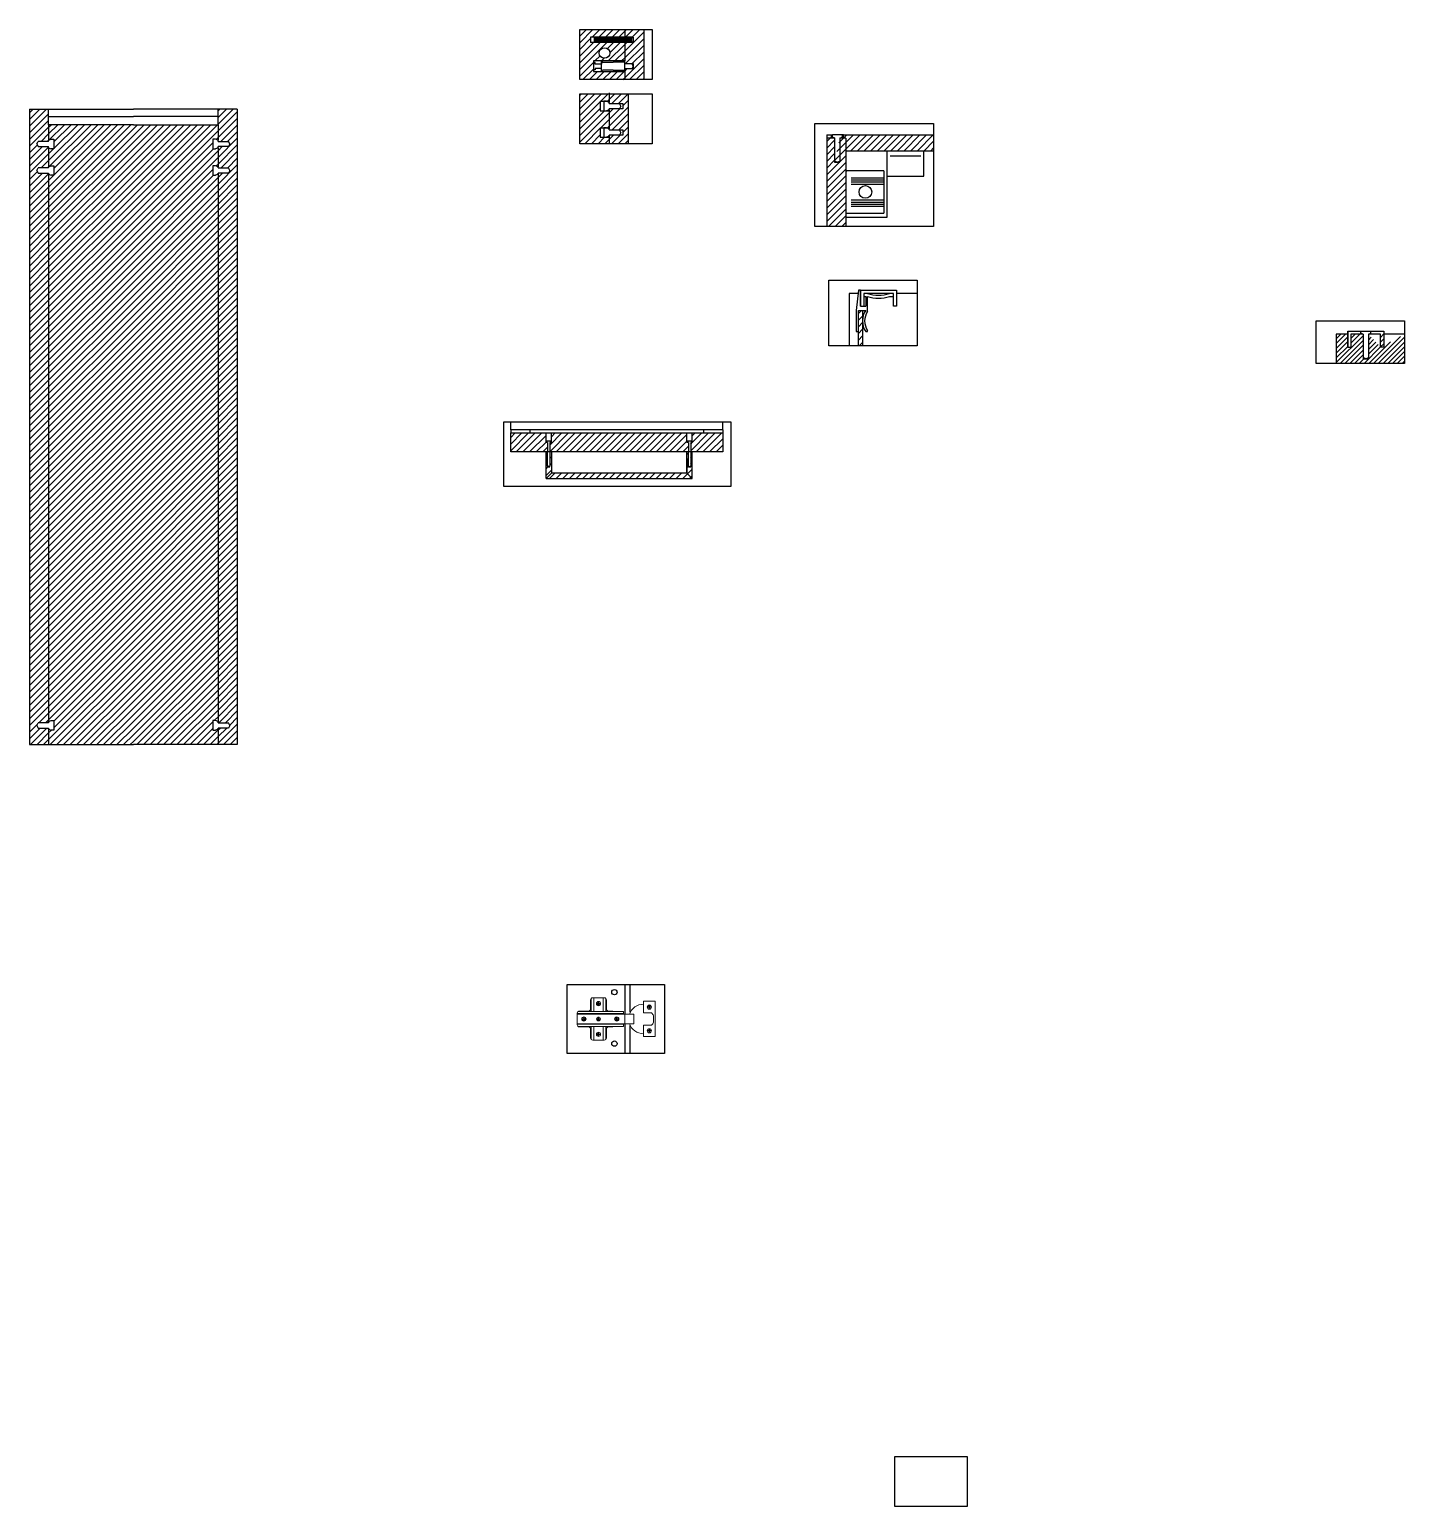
# Model space of a CAD drawing. Header units: millimetres. Extents: x 4413 to 32800, y 1732 to 26183.
# Drawn here: x 20547 to 21844, y 9060 to 10454 of the extents above; entities that cross this region are included whole.
import ezdxf

# ---------------------------------------------------------------- set-up
doc = ezdxf.new("R2010")
doc.units = ezdxf.units.MM
for name, color, linetype, lineweight in [('A-FURN_Num_Penna__252_Num_Penna__252_Num_Penna__3_Num_Penna__252_Num_Penna__252_Num_Penna__252_Num_Penna__252_Num_Penna__252_Num_Penna__252_Num_Penna__252_Num_Penna__252_Num_Penna__252_Num_Penna__252_Num_Penna__252_Num_Penna__5', 5, 'Continuous', 18), ('INFO_Num_Penna__2_Num_Penna__2_Num_Penna__2_Num_Penna__2_Num_Penna__5', 5, 'Continuous', 18), ('PDF _Geometria_Num_Penna__5', 5, 'Continuous', 18), ('PDF22_Geometry_Num_Penna__1_Num_Penna__255_Num_Penna__5_Num_Penna__5_Num_Penna__5', 5, 'Continuous', 18)]:
    doc.layers.add(name, color=color, linetype=linetype, lineweight=lineweight)
pattern_1 = [(45, (368.9873, 35.733), (-3.1430896, 3.1430896), [])]

msp = doc.modelspace()

# ---------------------------------------------------------------- hatches: boundary and pattern name
h = msp.add_hatch()
h.set_pattern_fill('ANSI31', color=8, scale=1.4)
h.set_pattern_definition(pattern_1)
h.paths.add_polyline_path([(21085.3, 10386.5), (21093.6, 10386.5), (21093.6, 10393.6), (21065.9, 10393.6), (21065.9, 10346.4), (21093.6, 10346.4), (21093.6, 10353.5), (21091.1, 10352.5), (21085.3, 10352.5), (21085.3, 10361.5), (21093.6, 10361.5), (21093.6, 10378.5), (21091.1, 10377.5), (21085.3, 10377.5)])
h = msp.add_hatch()
h.set_pattern_fill('ANSI31', color=8, scale=1.4)
h.set_pattern_definition(pattern_1)
h.paths.add_polyline_path([(21103.4, 10354.5), (21103.4, 10354.5), (21093.6, 10354.5), (21093.6, 10346.4), (21111.6, 10346.4), (21111.6, 10393.6), (21093.6, 10393.6), (21093.6, 10384.5), (21103.4, 10384.5), (21103.4, 10384.5), (21106.6, 10384.5), (21106.6, 10379.5), (21103.4, 10379.5), (21103.4, 10379.5), (21093.6, 10379.5), (21093.6, 10359.5), (21103.4, 10359.5), (21103.4, 10359.5), (21106.6, 10359.5), (21106.6, 10354.5)])
h = msp.add_hatch()
h.set_pattern_fill('ANSI31', color=8, scale=1.4)
h.paths.add_polyline_path([(20564.6, 10318.7), (20554.8, 10318.7), (20553.6, 10321.2), (20554.8, 10323.7), (20564.6, 10323.7), (20564.6, 10324.7), (20564.6, 10342.7), (20564.6, 10343.7), (20554.8, 10343.7), (20553.6, 10346.2), (20554.8, 10348.7), (20564.6, 10348.7), (20564.6, 10349.7), (20564.6, 10364.4), (20564.6, 10379.1), (20546.6, 10379.1), (20546.6, 9779.1), (20564.6, 9779.1), (20564.6, 9794.8), (20554.8, 9794.8), (20553.6, 9797.3), (20554.8, 9799.8), (20564.6, 9799.8), (20564.6, 9800.8)])
h = msp.add_hatch()
h.set_pattern_fill('ANSI31', color=8, scale=1.4)
h.paths.add_polyline_path([(20724.6, 10318.7), (20734.4, 10318.7), (20735.6, 10321.2), (20734.4, 10323.7), (20724.6, 10323.7), (20724.6, 10324.7), (20724.6, 10342.7), (20724.6, 10343.7), (20734.4, 10343.7), (20735.6, 10346.2), (20734.4, 10348.7), (20724.6, 10348.7), (20724.6, 10349.7), (20724.6, 10364.4), (20724.6, 10379.1), (20742.6, 10379.1), (20742.6, 9779.1), (20724.6, 9779.1), (20724.6, 9794.8), (20734.4, 9794.8), (20735.6, 9797.3), (20734.4, 9799.8), (20724.6, 9799.8), (20724.6, 9800.8)])
h = msp.add_hatch()
h.set_pattern_fill('ANSI31', color=8, scale=1.4)
h.paths.add_polyline_path([(20644.6, 10364.4), (20564.6, 10364.4), (20564.6, 10349.7), (20567.1, 10350.7), (20569.6, 10350.7), (20569.6, 10341.7), (20567.1, 10341.7), (20564.6, 10342.7), (20564.6, 10324.7), (20567.1, 10325.7), (20569.6, 10325.7), (20569.6, 10316.7), (20567.1, 10316.7), (20564.6, 10317.7), (20564.6, 9800.8), (20567.1, 9801.8), (20569.6, 9801.8), (20569.6, 9792.8), (20567.1, 9792.8), (20564.6, 9793.8), (20564.6, 9779.1), (20644.6, 9779.1)])
h = msp.add_hatch()
h.set_pattern_fill('ANSI31', color=8, scale=1.4)
h.paths.add_polyline_path([(20644.6, 10364.4), (20724.6, 10364.4), (20724.6, 10349.7), (20722.1, 10350.7), (20719.6, 10350.7), (20719.6, 10341.7), (20722.1, 10341.7), (20724.6, 10342.7), (20724.6, 10324.7), (20722.1, 10325.7), (20719.6, 10325.7), (20719.6, 10316.7), (20722.1, 10316.7), (20724.6, 10317.7), (20724.6, 9800.8), (20722.1, 9801.8), (20719.6, 9801.8), (20719.6, 9792.8), (20722.1, 9792.8), (20724.6, 9793.8), (20724.6, 9779.1), (20644.6, 9779.1)])
h = msp.add_hatch()
h.set_pattern_fill('ANSI31', color=8, scale=1.4)
edge = h.paths.add_edge_path()
edge.add_line((21306.5, 10351.8), (21299, 10351.8))
edge.add_line((21299, 10351.8), (21299, 10354.8))
edge.add_line((21299, 10354.8), (21303, 10354.8))
edge.add_spline(control_points=[(21303, 10354.8), (21303.3, 10352.8), (21303.7, 10352.3), (21304.2, 10352.1), (21305, 10352.1)], knot_values=[0, 0, 0, 0, 1, 2, 2, 2, 2], degree=3, periodic=0)
edge.add_line((21305, 10352.1), (21306.5, 10352.1))
edge.add_line((21306.5, 10352.1), (21306.5, 10351.8))
h = msp.add_hatch()
h.set_pattern_fill('ANSI31', color=8, scale=1.4)
edge = h.paths.add_edge_path()
edge.add_line((21299, 10268.4), (21317, 10268.4))
edge.add_line((21299, 10351.8), (21299, 10268.4))
edge.add_line((21317, 10351.8), (21317, 10268.4))
edge.add_line((21306.5, 10351.8), (21299, 10351.8))
edge.add_line((21306.5, 10351.8), (21306.5, 10330.1))
edge.add_line((21311.5, 10351.8), (21311.5, 10330.1))
edge.add_line((21306.5, 10328.9), (21309, 10328.9))
edge.add_line((21306.5, 10330.1), (21306.5, 10328.9))
edge.add_line((21311.5, 10328.9), (21311.5, 10330.1))
edge.add_line((21309, 10328.9), (21311.5, 10328.9))
edge.add_line((21317, 10351.8), (21311.5, 10351.8))
h = msp.add_hatch()
h.set_pattern_fill('ANSI31', color=8, scale=1.4)
edge = h.paths.add_edge_path()
edge.add_spline(control_points=[(21315, 10354.8), (21314.7, 10352.8), (21314.3, 10352.3), (21313.8, 10352.1), (21313, 10352.1)], knot_values=[0, 0, 0, 0, 1, 2, 2, 2, 2], degree=3, periodic=0)
edge.add_line((21313, 10352.1), (21311.5, 10352.1))
edge.add_line((21311.5, 10352.1), (21311.5, 10351.8))
edge.add_line((21311.5, 10351.8), (21317, 10351.8))
edge.add_line((21317, 10351.8), (21317, 10339.8))
edge.add_line((21317, 10339.8), (21399.9, 10339.8))
edge.add_line((21399.9, 10339.8), (21399.9, 10354.8))
edge.add_line((21399.9, 10354.8), (21315, 10354.8))
h = msp.add_hatch()
h.set_pattern_fill('ANSI31', color=8, scale=1.4)
h.set_pattern_definition([(45, (3316.264, -390.0026), (-3.1430896, 3.1430896), [])])
h.paths.add_polyline_path([(21328.9, 10155.5), (21332.9, 10155.5), (21332.9, 10189.1), (21328.9, 10189.1)])
h = msp.add_hatch()
h.set_pattern_fill('ANSI31')
h.set_pattern_definition([(45, (8089.0214, 2470.0804), (-2.245064, 2.245064), [])])
edge = h.paths.add_edge_path()
edge.add_line((21790.8, 10166.5), (21780, 10166.5))
edge.add_line((21780, 10166.5), (21780, 10139))
edge.add_line((21790.8, 10166.5), (21790.8, 10154.5))
edge.add_line((21790.8, 10154.5), (21793.8, 10154.5))
edge.add_line((21793.8, 10166.5), (21793.8, 10154.5))
edge.add_line((21805.3, 10166.5), (21793.8, 10166.5))
edge.add_line((21805.3, 10166.5), (21805.3, 10144.5))
edge.add_line((21805.3, 10144.5), (21805.3, 10143.3))
edge.add_line((21805.3, 10143.3), (21810.3, 10143.3))
edge.add_line((21810.3, 10143.3), (21810.3, 10144.5))
edge.add_line((21810.3, 10166.5), (21810.3, 10144.5))
edge.add_line((21821.8, 10154.5), (21821.8, 10166.5))
edge.add_line((21821.8, 10166.5), (21810.3, 10166.5))
edge.add_line((21824.8, 10166.5), (21824.8, 10154.5))
edge.add_line((21824.8, 10154.5), (21821.8, 10154.5))
edge.add_line((21844.3, 10166.5), (21824.8, 10166.5))
edge.add_line((21844.3, 10166.5), (21844.3, 10139))
edge.add_line((21844.3, 10139), (21780, 10139))
h = msp.add_hatch()
h.set_pattern_fill('ANSI31', color=8, scale=1.4)
edge = h.paths.add_edge_path()
edge.add_line((21000.8, 10055.4), (21000.8, 10073.4))
edge.add_line((21000.8, 10073.4), (21034.1, 10073.4))
edge.add_line((21034.1, 10064.3), (21034.1, 10073.4))
edge.add_line((21035.6, 10064.3), (21034.1, 10064.3))
edge.add_line((21035.6, 10064.3), (21035.6, 10055.4))
edge.add_line((21035.6, 10055.4), (21000.8, 10055.4))
h = msp.add_hatch()
h.set_pattern_fill('ANSI31', color=8, scale=1.4)
edge = h.paths.add_edge_path()
edge.add_line((21168.6, 10055.4), (21037.6, 10055.4))
edge.add_line((21037.6, 10064.3), (21037.6, 10055.4))
edge.add_line((21037.6, 10064.3), (21039.1, 10064.3))
edge.add_line((21039.1, 10064.3), (21039.1, 10073.4))
edge.add_line((21039.1, 10073.4), (21167.1, 10073.4))
edge.add_line((21167.1, 10064.3), (21167.1, 10073.4))
edge.add_line((21168.6, 10064.3), (21167.1, 10064.3))
edge.add_line((21168.6, 10064.3), (21168.6, 10055.4))
h = msp.add_hatch()
h.set_pattern_fill('ANSI31', color=8, scale=1.4)
h.paths.add_polyline_path([(21172.1, 10073.4), (21200.8, 10073.4), (21200.8, 10055.4), (21170.6, 10055.4), (21170.6, 10064.3), (21172.1, 10064.3)])
h = msp.add_hatch()
h.set_pattern_fill('ANSI31', color=8, scale=1.4)
h.paths.add_polyline_path([(21034.1, 10030.4), (21034.1, 10055.4), (21035.6, 10055.4), (21035.6, 10042.3), (21035.6, 10041.3), (21037.6, 10041.3), (21037.6, 10042.3), (21037.6, 10055.4), (21039.1, 10055.4), (21039.1, 10035.4), (21167.1, 10035.4), (21167.1, 10055.4), (21168.6, 10055.4), (21168.6, 10042.3), (21168.6, 10041.3), (21170.6, 10041.3), (21170.6, 10042.3), (21170.6, 10055.4), (21172.1, 10055.4), (21172.1, 10030.4)])
edge = h.paths.add_edge_path(flags=17)
edge.add_line((21167.1, 10049.4), (21167.1, 10035.4))

# ---------------------------------------------------------------- linework, layer by layer
at = {"color": 8, "linetype": 'Continuous'}
for p, q in [((21065.9, 10454.3), (21065.9, 10454.3)), ((21065.9, 10448), (21072.2, 10454.3)), ((21065.9, 10441.7), (21078.4, 10454.3)), ((21065.9, 10435.4), (21076.2, 10445.7)), ((21077.6, 10447.1), (21084.7, 10454.3)), ((21083.9, 10447.1), (21091, 10454.3)), ((21090.1, 10447.1), (21097.3, 10454.3)), ((21096.4, 10447.1), (21103.6, 10454.3)), ((21102.7, 10447.1), (21108.3, 10452.7)), ((21108.3, 10452.7), (21109.9, 10454.3)), ((21108.3, 10433.9), (21126.3, 10451.9)), ((21108.3, 10427.6), (21126.3, 10445.6)), ((21109, 10447.1), (21116.2, 10454.3)), ((21115.3, 10447.1), (21122.5, 10454.3)), ((21065.9, 10429.1), (21078.9, 10442.1)), ((21065.9, 10422.8), (21085.1, 10442.1)), ((21065.9, 10416.5), (21091.4, 10442.1)), ((21092, 10436.4), (21097.7, 10442.1)), ((21092.8, 10424.6), (21108.3, 10440.2)), ((21094.3, 10432.4), (21104, 10442.1)), ((21099.1, 10424.6), (21108.3, 10433.9)), ((21108.3, 10440.2), (21110.3, 10442.1)), ((21109.1, 10422.1), (21126.3, 10439.3)), ((21115.4, 10422.1), (21126.3, 10433)), ((21065.9, 10410.3), (21078.8, 10423.2)), ((21068.9, 10407), (21078.8, 10416.9)), ((21080.2, 10424.6), (21085.1, 10429.5)), ((21086.5, 10424.6), (21089, 10427.1)), ((21105.4, 10424.6), (21108.3, 10427.6)), ((21108.3, 10408.7), (21126.3, 10426.7)), ((21108.3, 10415), (21110.4, 10417.1)), ((21112.9, 10407), (21126.3, 10420.4)), ((21075.2, 10407), (21082.8, 10414.6)), ((21081.5, 10407), (21089.1, 10414.6)), ((21087.8, 10407), (21095.4, 10414.6)), ((21094.1, 10407), (21101.6, 10414.6)), ((21100.3, 10407), (21107.9, 10414.6)), ((21106.6, 10407), (21108.3, 10408.7)), ((21119.2, 10407), (21126.3, 10414.2)), ((21125.5, 10407), (21126.3, 10407.9))]:
    msp.add_line(p, q, dxfattribs=at)
at = {"color": 1}
for p, q in [((21080.4, 10447.1), (21076.2, 10447.1)), ((21076.2, 10447.1), (21076.2, 10442.1)), ((21108.3, 10454.3), (21108.3, 10447.1)), ((21115.3, 10447.1), (21116.3, 10447.1)), ((21116.3, 10447.1), (21116.3, 10446.1)), ((21126.3, 10454.3), (21126.3, 10407)), ((21080.4, 10442.1), (21076.2, 10442.1)), ((21108.3, 10442.1), (21108.3, 10424.6)), ((21116.3, 10442.1), (21115.3, 10442.1)), ((21116.3, 10443.1), (21116.3, 10442.1)), ((21108.3, 10424.6), (21078.8, 10424.6)), ((21078.8, 10424.6), (21078.8, 10414.6)), ((21115.1, 10422.1), (21116.3, 10422.1)), ((21116.3, 10417.1), (21115.1, 10417.1)), ((21116.3, 10422.1), (21116.3, 10417.1)), ((21078.8, 10414.6), (21108.3, 10414.6)), ((21108.3, 10414.6), (21108.3, 10407)), ((21093.6, 10394.4), (21093.6, 10385.5)), ((21111.6, 10393.6), (21111.6, 10346.4)), ((20546.6, 10379.1), (20546.6, 9779.1)), ((20546.6, 10379.1), (20564.6, 10379.1)), ((20564.6, 10364.4), (20564.6, 10379.1)), ((20742.6, 10379.1), (20724.6, 10379.1)), ((20724.6, 10364.4), (20724.6, 10379.1)), ((20742.6, 10379.1), (20742.6, 9779.1)), ((21085.3, 10386.5), (21093.6, 10386.5)), ((21085.3, 10386.5), (21085.3, 10377.5)), ((21085.3, 10377.5), (21093.6, 10377.5)), ((21093.6, 10378.5), (21093.6, 10360.5)), ((21103.4, 10384.5), (21106.6, 10384.5)), ((21106.6, 10379.5), (21103.4, 10379.5)), ((21106.6, 10384.5), (21106.6, 10379.5)), ((20644.6, 10364.4), (20564.6, 10364.4)), ((20564.6, 10364.4), (20564.6, 10349.7)), ((20644.6, 10364.4), (20724.6, 10364.4)), ((20724.6, 10364.4), (20724.6, 10349.7)), ((21085.3, 10361.5), (21093.6, 10361.5)), ((21085.3, 10361.5), (21085.3, 10352.5)), ((21085.3, 10352.5), (21093.6, 10352.5)), ((21093.6, 10354.5), (21093.6, 10346.4)), ((21103.4, 10359.5), (21106.6, 10359.5)), ((21106.6, 10354.5), (21103.4, 10354.5)), ((21106.6, 10359.5), (21106.6, 10354.5)), ((21299, 10354.8), (21303, 10354.8)), ((21299, 10354.8), (21299, 10351.8)), ((21299, 10351.8), (21299, 10268.4)), ((21306.5, 10351.8), (21299, 10351.8)), ((21306.5, 10352.1), (21305, 10352.1)), ((21306.5, 10352.1), (21306.5, 10351.8)), ((21311.5, 10352.1), (21313, 10352.1)), ((21311.5, 10352.1), (21311.5, 10351.8)), ((21317, 10351.8), (21311.5, 10351.8)), ((21315, 10354.8), (21399.9, 10354.8)), ((21317, 10351.8), (21317, 10268.4)), ((20564.6, 10342.7), (20564.6, 10324.7)), ((20724.6, 10342.7), (20724.6, 10324.7)), ((21317, 10339.8), (21399.9, 10339.8)), ((21306.5, 10330.1), (21306.5, 10328.9)), ((21306.5, 10328.9), (21309, 10328.9)), ((21309, 10328.9), (21311.5, 10328.9)), ((21311.5, 10328.9), (21311.5, 10330.1)), ((20564.6, 10318.7), (20564.6, 9799.8)), ((20724.6, 10318.7), (20724.6, 9799.8)), ((21328.9, 10189.1), (21332.9, 10189.1)), ((21328.9, 10155.5), (21328.9, 10189.1)), ((21332.9, 10189.1), (21332.9, 10155.5)), ((21805.3, 10166.5), (21793.8, 10166.5)), ((21821.8, 10166.5), (21810.3, 10166.5)), ((21844.3, 10166.5), (21824.8, 10166.5)), ((21805.3, 10144.5), (21805.3, 10143.3)), ((21805.3, 10143.3), (21810.3, 10143.3)), ((21810.3, 10143.3), (21810.3, 10144.5)), ((21000.8, 10073.4), (21034.1, 10073.4)), ((21000.8, 10055.4), (21000.8, 10073.4)), ((21034.1, 10064.3), (21034.1, 10073.4)), ((21039.1, 10064.3), (21039.1, 10073.4)), ((21039.1, 10073.4), (21167.1, 10073.4)), ((21167.1, 10064.3), (21167.1, 10073.4)), ((21172.1, 10064.3), (21172.1, 10073.4)), ((21172.1, 10073.4), (21200.8, 10073.4)), ((21200.8, 10073.4), (21200.8, 10055.4)), ((21200.8, 10055.4), (21000.8, 10055.4)), ((21035.6, 10064.3), (21034.1, 10064.3)), ((21034.1, 10030.4), (21034.1, 10055.4)), ((21035.6, 10064.3), (21035.6, 10055.4)), ((21037.6, 10064.3), (21039.1, 10064.3)), ((21037.6, 10064.3), (21037.6, 10055.4)), ((21039.1, 10055.4), (21039.1, 10035.4)), ((21168.6, 10064.3), (21167.1, 10064.3)), ((21167.1, 10035.4), (21167.1, 10055.4)), ((21168.6, 10064.3), (21168.6, 10055.4)), ((21170.6, 10064.3), (21172.1, 10064.3)), ((21170.6, 10064.3), (21170.6, 10055.4)), ((21172.1, 10030.4), (21172.1, 10055.4)), ((21035.6, 10042.3), (21035.6, 10041.3)), ((21035.6, 10041.3), (21037.6, 10041.3)), ((21037.6, 10041.3), (21037.6, 10042.3)), ((21167.1, 10049.4), (21167.1, 10035.4)), ((21168.6, 10042.3), (21168.6, 10041.3)), ((21168.6, 10041.3), (21170.6, 10041.3)), ((21170.6, 10041.3), (21170.6, 10042.3)), ((21034.1, 10030.4), (21039.1, 10035.4)), ((21034.1, 10030.4), (21172.1, 10030.4)), ((21034.1, 10030.4), (21035.1, 10030.4)), ((21167.1, 10035.4), (21039.1, 10035.4)), ((21167.1, 10035.4), (21172.1, 10030.4)), ((20564.6, 9794.8), (20564.6, 9779.1)), ((20724.6, 9794.8), (20724.6, 9779.1)), ((20546.6, 9779.1), (20564.6, 9779.1)), ((20564.6, 9779.1), (20644.6, 9779.1)), ((20724.6, 9779.1), (20644.6, 9779.1)), ((20742.6, 9779.1), (20724.6, 9779.1))]:
    msp.add_line(p, q, dxfattribs=at)
at = {"color": 7}
for p, q in [((21080.4, 10447.1), (21079.4, 10446.1)), ((21079.4, 10446.1), (21079.4, 10443.1)), ((21115.3, 10447.1), (21116.3, 10446.1)), ((21116.3, 10446.1), (21116.3, 10443.1)), ((21080.4, 10442.1), (21079.4, 10443.1)), ((21115.3, 10442.1), (21116.3, 10443.1)), ((21080.3, 10423.1), (21078.8, 10423.1)), ((21078.8, 10423.1), (21078.8, 10416.1)), ((21080.3, 10421.6), (21080.3, 10423.1)), ((21086.3, 10421.6), (21080.3, 10421.6)), ((21086.3, 10417.6), (21080.3, 10417.6)), ((21080.3, 10417.6), (21080.3, 10416.1)), ((21086.3, 10422.1), (21086.3, 10424.6)), ((21086.3, 10424.6), (21087.3, 10423.3)), ((21086.3, 10424.6), (21086.3, 10421.6)), ((21086.3, 10417.1), (21086.3, 10422.1)), ((21086.3, 10414.6), (21086.3, 10417.6)), ((21086.3, 10414.6), (21086.3, 10417.1)), ((21087.3, 10423.3), (21097.3, 10423.3)), ((21107.3, 10423.3), (21097.3, 10423.3)), ((21108.3, 10424.6), (21107.3, 10423.3)), ((21108.3, 10422.1), (21108.3, 10424.6)), ((21108.3, 10417.1), (21108.3, 10422.1)), ((21108.3, 10422.1), (21115.1, 10422.1)), ((21115.1, 10417.1), (21108.3, 10417.1)), ((21108.3, 10414.6), (21108.3, 10417.1)), ((21116.3, 10419.6), (21115.1, 10422.1)), ((21116.3, 10419.6), (21115.1, 10417.1)), ((21080.3, 10416.1), (21078.8, 10416.1)), ((21086.3, 10414.6), (21087.3, 10415.8)), ((21097.3, 10415.8), (21087.3, 10415.8)), ((21097.3, 10415.8), (21107.3, 10415.8)), ((21108.3, 10414.6), (21107.3, 10415.8)), ((20564.6, 10379.1), (20644.6, 10379.1)), ((20724.6, 10379.1), (20644.6, 10379.1)), ((21091.1, 10386.5), (21088.6, 10386.5)), ((21088.6, 10386.5), (21088.6, 10377.5)), ((21088.6, 10377.5), (21091.1, 10377.5)), ((21093.6, 10385.5), (21091.1, 10386.5)), ((21093.6, 10378.5), (21091.1, 10377.5)), ((21093.6, 10384.5), (21093.6, 10385.5)), ((21093.6, 10384.5), (21103.4, 10384.5)), ((21093.6, 10378.5), (21093.6, 10379.5)), ((21103.4, 10379.5), (21093.6, 10379.5)), ((21103.4, 10384.5), (21103.4, 10384.5)), ((21104.6, 10382), (21103.4, 10384.5)), ((21104.6, 10382), (21103.4, 10379.5)), ((21103.4, 10379.5), (21103.4, 10379.5)), ((20564.6, 10372.1), (20644.6, 10372.1)), ((20724.6, 10372.1), (20644.6, 10372.1)), ((21091.1, 10361.5), (21088.6, 10361.5)), ((21088.6, 10361.5), (21088.6, 10352.5)), ((21093.6, 10360.5), (21091.1, 10361.5)), ((20553.6, 10346.2), (20554.8, 10348.7)), ((20564.6, 10348.7), (20554.8, 10348.7)), ((20554.8, 10348.7), (20554.8, 10348.7)), ((20564.6, 10349.7), (20567.1, 10350.7)), ((20564.6, 10348.7), (20564.6, 10349.7)), ((20567.1, 10350.7), (20569.6, 10350.7)), ((20569.6, 10350.7), (20569.6, 10341.7)), ((20722.1, 10350.7), (20719.6, 10350.7)), ((20719.6, 10350.7), (20719.6, 10341.7)), ((20724.6, 10349.7), (20722.1, 10350.7)), ((20724.6, 10348.7), (20724.6, 10349.7)), ((20724.6, 10348.7), (20734.4, 10348.7)), ((20734.4, 10348.7), (20734.4, 10348.7)), ((20735.6, 10346.2), (20734.4, 10348.7)), ((21088.6, 10352.5), (21091.1, 10352.5)), ((21093.6, 10353.5), (21091.1, 10352.5)), ((21093.6, 10359.5), (21093.6, 10360.5)), ((21093.6, 10359.5), (21103.4, 10359.5)), ((21093.6, 10353.5), (21093.6, 10354.5)), ((21103.4, 10354.5), (21093.6, 10354.5)), ((21103.4, 10359.5), (21103.4, 10359.5)), ((21104.6, 10357), (21103.4, 10359.5)), ((21104.6, 10357), (21103.4, 10354.5)), ((21103.4, 10354.5), (21103.4, 10354.5)), ((21303, 10354.8), (21304.5, 10354.8)), ((21304.5, 10353.1), (21304.5, 10355.1)), ((21304.5, 10355.1), (21313.5, 10355.1)), ((21305.5, 10352.1), (21304.5, 10353.1)), ((21306.5, 10351.8), (21306.5, 10330.1)), ((21311.5, 10351.8), (21311.5, 10330.1)), ((21312.5, 10352.1), (21313.5, 10353.1)), ((21313.5, 10355.1), (21313.5, 10353.1)), ((21315, 10354.8), (21313.5, 10354.8)), ((20553.6, 10346.2), (20554.8, 10343.7)), ((20554.8, 10343.7), (20564.6, 10343.7)), ((20554.8, 10343.7), (20554.8, 10343.7)), ((20564.6, 10342.7), (20564.6, 10343.7)), ((20564.6, 10342.7), (20567.1, 10341.7)), ((20569.6, 10341.7), (20567.1, 10341.7)), ((20719.6, 10341.7), (20722.1, 10341.7)), ((20724.6, 10342.7), (20722.1, 10341.7)), ((20724.6, 10342.7), (20724.6, 10343.7)), ((20734.4, 10343.7), (20724.6, 10343.7)), ((20735.6, 10346.2), (20734.4, 10343.7)), ((20734.4, 10343.7), (20734.4, 10343.7)), ((21355.8, 10339.8), (21355.8, 10276.8)), ((21355.8, 10339.8), (21355.8, 10315.8)), ((21390.8, 10315.8), (21390.8, 10339.8)), ((20553.6, 10321.2), (20554.8, 10323.7)), ((20553.6, 10321.2), (20554.8, 10318.7)), ((20564.6, 10323.7), (20554.8, 10323.7)), ((20554.8, 10323.7), (20554.8, 10323.7)), ((20564.6, 10324.7), (20567.1, 10325.7)), ((20564.6, 10323.7), (20564.6, 10324.7)), ((20567.1, 10325.7), (20569.6, 10325.7)), ((20569.6, 10325.7), (20569.6, 10316.7)), ((20722.1, 10325.7), (20719.6, 10325.7)), ((20719.6, 10325.7), (20719.6, 10316.7)), ((20724.6, 10324.7), (20722.1, 10325.7)), ((20724.6, 10323.7), (20724.6, 10324.7)), ((20724.6, 10323.7), (20734.4, 10323.7)), ((20734.4, 10323.7), (20734.4, 10323.7)), ((20735.6, 10321.2), (20734.4, 10323.7)), ((20735.6, 10321.2), (20734.4, 10318.7)), ((21306.5, 10330.1), (21306.5, 10330.1)), ((21309, 10328.9), (21306.5, 10330.1)), ((21309, 10328.9), (21311.5, 10330.1)), ((21311.5, 10330.1), (21311.5, 10330.1)), ((21317, 10320.9), (21318, 10320.9)), ((21353, 10320.9), (21318, 10320.9)), ((21353, 10320.9), (21353, 10280.9)), ((20554.8, 10318.7), (20564.6, 10318.7)), ((20554.8, 10318.7), (20554.8, 10318.7)), ((20564.6, 10317.7), (20564.6, 10318.7)), ((20564.6, 10317.7), (20567.1, 10316.7)), ((20569.6, 10316.7), (20567.1, 10316.7)), ((20719.6, 10316.7), (20722.1, 10316.7)), ((20724.6, 10317.7), (20722.1, 10316.7)), ((20724.6, 10317.7), (20724.6, 10318.7)), ((20734.4, 10318.7), (20724.6, 10318.7)), ((20734.4, 10318.7), (20734.4, 10318.7)), ((21355.8, 10315.8), (21390.8, 10315.8)), ((21317, 10280.9), (21318, 10280.9)), ((21318, 10280.9), (21353, 10280.9)), ((21355.8, 10276.8), (21317, 10276.8)), ((21328.9, 10208.1), (21326.9, 10189.1)), ((21330.9, 10208.1), (21328.9, 10208.1)), ((21330.9, 10208.1), (21330.9, 10193.1)), ((21330.9, 10208.1), (21364.9, 10208.1)), ((21330.9, 10208.1), (21330.9, 10193.1)), ((21330.9, 10193.1), (21330.9, 10208.1)), ((21364.9, 10208.1), (21364.9, 10193.1)), ((21361.9, 10205.1), (21333.9, 10205.1)), ((21333.9, 10205.1), (21333.9, 10193.1)), ((21337.4, 10205.1), (21333.9, 10205.1)), ((21333.9, 10205.1), (21333.9, 10202.2)), ((21333.9, 10202.2), (21335.9, 10202.2)), ((21335.9, 10202.2), (21335.9, 10193.1)), ((21337.5, 10188), (21337.5, 10202.2)), ((21361.9, 10205.1), (21358.3, 10205.1)), ((21358.3, 10202.2), (21361.9, 10202.2)), ((21361.9, 10193.1), (21361.9, 10205.1)), ((21361.9, 10202.2), (21361.9, 10205.1)), ((21326.9, 10189.1), (21326.9, 10169.1)), ((21328.9, 10169.1), (21328.9, 10189.1)), ((21328.9, 10189.1), (21335.9, 10189.1)), ((21330.9, 10193.1), (21335.9, 10193.1)), ((21364.9, 10193.1), (21361.9, 10193.1)), ((21326.9, 10169.1), (21328.9, 10169.1)), ((21335.9, 10169.1), (21337.5, 10169.1)), ((21337.5, 10169.1), (21337.5, 10170.2)), ((21790.8, 10169.5), (21790.8, 10154.5)), ((21790.8, 10169.5), (21824.8, 10169.5)), ((21790.8, 10169.5), (21790.8, 10154.5)), ((21790.8, 10154.5), (21790.8, 10169.5)), ((21793.8, 10166.5), (21793.8, 10154.5)), ((21803.3, 10167.5), (21803.3, 10169.5)), ((21803.3, 10169.5), (21812.3, 10169.5)), ((21804.3, 10166.5), (21803.3, 10167.5)), ((21805.3, 10166.5), (21804.3, 10166.5)), ((21805.3, 10166.5), (21805.3, 10144.5)), ((21810.3, 10166.5), (21810.3, 10144.5)), ((21811.3, 10166.5), (21810.3, 10166.5)), ((21811.3, 10166.5), (21812.3, 10167.5)), ((21812.3, 10169.5), (21812.3, 10167.5)), ((21821.8, 10154.5), (21821.8, 10166.5)), ((21824.8, 10169.5), (21824.8, 10154.5)), ((21790.8, 10154.5), (21793.8, 10154.5)), ((21824.8, 10154.5), (21821.8, 10154.5)), ((21805.3, 10144.5), (21805.3, 10144.5)), ((21807.8, 10143.3), (21805.3, 10144.5)), ((21807.8, 10143.3), (21810.3, 10144.5)), ((21810.3, 10144.5), (21810.3, 10144.5)), ((21000.8, 10076.4), (21000.8, 10083.9)), ((21200.8, 10076.4), (21200.8, 10083.9)), ((21018.8, 10076.4), (21018.8, 10073.4)), ((21018.8, 10076.4), (21018.8, 10073.4)), ((21034.1, 10073.4), (21039.1, 10073.4)), ((21167.1, 10073.4), (21172.1, 10073.4)), ((21182.8, 10076.4), (21182.8, 10073.4)), ((21182.8, 10076.4), (21182.8, 10073.4)), ((21034.1, 10065.9), (21039.1, 10065.9)), ((21034.1, 10064.8), (21034.1, 10065.9)), ((21034.6, 10064.3), (21034.1, 10064.8)), ((21035.6, 10064.3), (21034.6, 10064.3)), ((21035.6, 10042.3), (21035.6, 10055.4)), ((21038.6, 10064.3), (21037.6, 10064.3)), ((21037.6, 10055.4), (21037.6, 10042.3)), ((21038.6, 10064.3), (21039.1, 10064.8)), ((21039.1, 10064.8), (21039.1, 10065.9)), ((21167.1, 10065.9), (21172.1, 10065.9)), ((21167.1, 10064.8), (21167.1, 10065.9)), ((21167.6, 10064.3), (21167.1, 10064.8)), ((21168.6, 10064.3), (21167.6, 10064.3)), ((21168.6, 10042.3), (21168.6, 10055.4)), ((21171.6, 10064.3), (21170.6, 10064.3)), ((21170.6, 10055.4), (21170.6, 10042.3)), ((21171.6, 10064.3), (21172.1, 10064.8)), ((21172.1, 10064.8), (21172.1, 10065.9)), ((21036.6, 10041.3), (21035.6, 10042.3)), ((21036.6, 10041.3), (21037.6, 10042.3)), ((21169.6, 10041.3), (21168.6, 10042.3)), ((21169.6, 10041.3), (21170.6, 10042.3)), ((20553.6, 9797.3), (20554.8, 9799.8)), ((20553.6, 9797.3), (20554.8, 9794.8)), ((20564.6, 9799.8), (20554.8, 9799.8)), ((20554.8, 9799.8), (20554.8, 9799.8)), ((20554.8, 9794.8), (20564.6, 9794.8)), ((20554.8, 9794.8), (20554.8, 9794.8)), ((20564.6, 9800.8), (20567.1, 9801.8)), ((20564.6, 9799.8), (20564.6, 9800.8)), ((20564.6, 9793.8), (20564.6, 9794.8)), ((20564.6, 9793.8), (20567.1, 9792.8)), ((20567.1, 9801.8), (20569.6, 9801.8)), ((20569.6, 9792.8), (20567.1, 9792.8)), ((20569.6, 9801.8), (20569.6, 9792.8)), ((20722.1, 9801.8), (20719.6, 9801.8)), ((20719.6, 9801.8), (20719.6, 9792.8)), ((20719.6, 9792.8), (20722.1, 9792.8)), ((20724.6, 9800.8), (20722.1, 9801.8)), ((20724.6, 9793.8), (20722.1, 9792.8)), ((20724.6, 9799.8), (20724.6, 9800.8)), ((20724.6, 9799.8), (20734.4, 9799.8)), ((20724.6, 9793.8), (20724.6, 9794.8)), ((20734.4, 9794.8), (20724.6, 9794.8)), ((20734.4, 9799.8), (20734.4, 9799.8)), ((20735.6, 9797.3), (20734.4, 9799.8)), ((20735.6, 9797.3), (20734.4, 9794.8)), ((20734.4, 9794.8), (20734.4, 9794.8))]:
    msp.add_line(p, q, dxfattribs=at)
at = {"color": 8}
for p, q in [((21387.8, 10334.8), (21358.8, 10334.8)), ((21322, 10314.4), (21353, 10314.4)), ((21322, 10312.4), (21353, 10312.4)), ((21322, 10310.4), (21353, 10310.4)), ((21322, 10308.4), (21353, 10308.4)), ((21322, 10293.4), (21353, 10293.4)), ((21322, 10291.4), (21353, 10291.4)), ((21322, 10289.4), (21353, 10289.4)), ((21322, 10287.4), (21353, 10287.4)), ((21108.6, 9552.7), (21108.6, 9524.6)), ((21108.6, 9552.7), (21108.6, 9524.6)), ((21108.6, 9515.6), (21108.6, 9487.5)), ((21108.6, 9515.6), (21108.6, 9487.5))]:
    msp.add_line(p, q, dxfattribs=at)
for p, q in [((21361.9, 10205.1), (21333.9, 10205.1)), ((21384.4, 10205.1), (21364.9, 10205.1))]:
    msp.add_line(p, q)
at = {"color": 7, "true_color": 0xffffff}
for p, q in [((21000.8, 10076.4), (21000.8, 10073.4)), ((21200.8, 10076.4), (21200.8, 10073.4))]:
    msp.add_line(p, q, dxfattribs=at)
at = {"color": 4}
for points in [[(21065.9, 10454.3), (21134.2, 10454.3), (21134.2, 10407), (21065.9, 10407)], [(21065.9, 10393.6), (21134.2, 10393.6), (21134.2, 10346.4), (21065.9, 10346.4)], [(21287.7, 10365.5), (21399.9, 10365.5), (21399.9, 10268.4), (21287.7, 10268.4)], [(21301.1, 10217.7), (21384.4, 10217.7), (21384.4, 10155.5), (21301.1, 10155.5)], [(21761, 10179.1), (21844.3, 10179.1), (21844.3, 10139), (21761, 10139)], [(20994.3, 10083.9), (21208.5, 10083.9), (21208.5, 10022.9), (20994.3, 10022.9)], [(21054, 9552.7), (21146, 9552.7), (21146, 9487.5), (21054, 9487.5)], [(21363.4, 9107.1), (21431.7, 9107.1), (21431.7, 9059.8), (21363.4, 9059.8)]]:
    msp.add_lwpolyline(points, close=True, dxfattribs=at)
at = {"color": 7}
for points in [[(21115.3, 10447.1), (21109.3, 10447.1), (21080.4, 10447.1)], [(21115.3, 10442.1), (21109.3, 10442.1), (21080.4, 10442.1)], [(21328.6, 10205.1), (21320.1, 10205.1), (21320.1, 10155.5)], [(21200.8, 10076.4), (21100.8, 10076.4), (21000.8, 10076.4)]]:
    msp.add_lwpolyline(points, dxfattribs=at)
at = {"color": 8}
for points in [[(21115.3, 10446.1), (21109.3, 10446.1), (21080.4, 10446.1)], [(21115.3, 10445.1), (21109.3, 10445.1), (21080.4, 10445.1)], [(21115.3, 10444.1), (21109.3, 10444.1), (21080.4, 10444.1)], [(21115.3, 10443.1), (21109.3, 10443.1), (21080.4, 10443.1)], [(21113.6, 9526.5), (21113.6, 9552.7)], [(21113.6, 9487.5), (21113.6, 9513.8)]]:
    msp.add_lwpolyline(points, dxfattribs=at)
at = {"color": 1}
msp.add_lwpolyline([(21790.8, 10166.5), (21780, 10166.5), (21780, 10139)], dxfattribs=at)
at = {"color": 9}
msp.add_circle((21089.3, 10432.1), 5, dxfattribs=at)
at = {"color": 7}
msp.add_circle((21335.5, 10300.9), 6, dxfattribs=at)
at = {"color": 8}
for centre in [(21098.6, 9545.4), (21098.6, 9496.8)]:
    msp.add_circle(centre, 2.5, dxfattribs=at)
at = {"color": 7}
for centre, radius, start, end in [((21347.9, 10236.4), 32.9, 251.5658, 288.4342), ((21347.9, 10233.4), 32.9, 251.5658, 288.4342), ((21351, 10179.1), 18.2, 146.6015, 213.3985), ((21351, 10179.1), 16.2, 146.6015, 213.3985)]:
    msp.add_arc(centre, radius, start, end, dxfattribs=at)
at = {"color": 1}
for points in [[(21303, 10354.8), (21303.3, 10352.8), (21303.7, 10352.3), (21304.2, 10352.1), (21305, 10352.1)], [(21315, 10354.8), (21314.7, 10352.8), (21314.3, 10352.3), (21313.8, 10352.1), (21313, 10352.1)]]:
    msp.add_open_spline(points, degree=3, dxfattribs=at)
at = {"layer": 'A-FURN_Num_Penna__252_Num_Penna__252_Num_Penna__3_Num_Penna__252_Num_Penna__252_Num_Penna__252_Num_Penna__252_Num_Penna__252_Num_Penna__252_Num_Penna__252_Num_Penna__252_Num_Penna__252_Num_Penna__252_Num_Penna__252_Num_Penna__5', "color": 7, "linetype": 'Continuous', "lineweight": 18}
msp.add_line((21108.6, 9524.6), (21108.6, 9515.6), dxfattribs=at)
at = {"layer": 'INFO_Num_Penna__2_Num_Penna__2_Num_Penna__2_Num_Penna__2_Num_Penna__5', "color": 7, "linetype": 'Continuous', "lineweight": 18}
for p, q in [((21083.4, 9534.7), (21082.4, 9534.7)), ((21082.4, 9534.7), (21082.4, 9534.4)), ((21083.4, 9534.4), (21082.4, 9534.4)), ((21083.4, 9534.7), (21083.4, 9535.7)), ((21083.4, 9535.7), (21083.7, 9535.7)), ((21083.4, 9534.4), (21083.4, 9533.5)), ((21083.7, 9533.5), (21083.4, 9533.5)), ((21083.7, 9534.7), (21083.7, 9535.7)), ((21083.7, 9534.7), (21084.7, 9534.7)), ((21083.7, 9534.4), (21084.7, 9534.4)), ((21083.7, 9534.4), (21083.7, 9533.5)), ((21084.7, 9534.4), (21084.7, 9534.7)), ((21131.4, 9531.4), (21130.4, 9531.4)), ((21130.4, 9531.4), (21130.4, 9531.1)), ((21131.4, 9531.1), (21130.4, 9531.1)), ((21131.4, 9531.4), (21131.4, 9532.4)), ((21131.4, 9532.4), (21131.7, 9532.4)), ((21131.4, 9531.1), (21131.4, 9530.2)), ((21131.7, 9530.2), (21131.4, 9530.2)), ((21131.7, 9531.4), (21131.7, 9532.4)), ((21131.7, 9531.4), (21132.7, 9531.4)), ((21131.7, 9531.1), (21132.7, 9531.1)), ((21131.7, 9531.1), (21131.7, 9530.2)), ((21132.7, 9531.1), (21132.7, 9531.4)), ((21069.7, 9520.2), (21068.7, 9520.2)), ((21068.7, 9520.2), (21068.7, 9519.9)), ((21069.7, 9519.9), (21068.7, 9519.9)), ((21069.7, 9520.2), (21069.7, 9521.2)), ((21069.7, 9521.2), (21070, 9521.2)), ((21069.7, 9519.9), (21069.7, 9519)), ((21070, 9519), (21069.7, 9519)), ((21070, 9520.2), (21070, 9521.2)), ((21070, 9520.2), (21070.9, 9520.2)), ((21070, 9519.9), (21070.9, 9519.9)), ((21070, 9519.9), (21070, 9519)), ((21070.9, 9519.9), (21070.9, 9520.2)), ((21083.4, 9520.2), (21082.4, 9520.2)), ((21082.4, 9520.2), (21082.4, 9519.9)), ((21083.4, 9519.9), (21082.4, 9519.9)), ((21083.4, 9520.2), (21083.4, 9521.2)), ((21083.4, 9521.2), (21083.7, 9521.2)), ((21083.4, 9519.9), (21083.4, 9519)), ((21083.7, 9519), (21083.4, 9519)), ((21083.7, 9520.2), (21083.7, 9521.2)), ((21083.7, 9520.2), (21084.7, 9520.2)), ((21083.7, 9519.9), (21084.7, 9519.9)), ((21083.7, 9519.9), (21083.7, 9519)), ((21084.7, 9519.9), (21084.7, 9520.2)), ((21100.7, 9520.2), (21099.7, 9520.2)), ((21099.7, 9520.2), (21099.7, 9519.9)), ((21100.7, 9519.9), (21099.7, 9519.9)), ((21100.7, 9520.2), (21100.7, 9521.2)), ((21100.7, 9521.2), (21101, 9521.2)), ((21100.7, 9519.9), (21100.7, 9519)), ((21101, 9519), (21100.7, 9519)), ((21101, 9520.2), (21101, 9521.2)), ((21101, 9520.2), (21101.9, 9520.2)), ((21101, 9519.9), (21101.9, 9519.9)), ((21101, 9519.9), (21101, 9519)), ((21101.9, 9519.9), (21101.9, 9520.2)), ((21131.4, 9509.1), (21131.4, 9510)), ((21131.4, 9510), (21131.7, 9510)), ((21131.7, 9509.1), (21131.7, 9510)), ((21083.4, 9505.7), (21082.4, 9505.7)), ((21082.4, 9505.7), (21082.4, 9505.4)), ((21083.4, 9505.4), (21082.4, 9505.4)), ((21083.4, 9505.7), (21083.4, 9506.7)), ((21083.4, 9506.7), (21083.7, 9506.7)), ((21083.4, 9505.4), (21083.4, 9504.5)), ((21083.7, 9504.5), (21083.4, 9504.5)), ((21083.7, 9505.7), (21083.7, 9506.7)), ((21083.7, 9505.7), (21084.7, 9505.7)), ((21083.7, 9505.4), (21084.7, 9505.4)), ((21083.7, 9505.4), (21083.7, 9504.5)), ((21084.7, 9505.4), (21084.7, 9505.7)), ((21131.4, 9509.1), (21130.4, 9509.1)), ((21130.4, 9509.1), (21130.4, 9508.8)), ((21131.4, 9508.8), (21130.4, 9508.8)), ((21131.4, 9508.8), (21131.4, 9507.8)), ((21131.7, 9507.8), (21131.4, 9507.8)), ((21131.7, 9509.1), (21132.7, 9509.1)), ((21131.7, 9508.8), (21132.7, 9508.8)), ((21131.7, 9508.8), (21131.7, 9507.8)), ((21132.7, 9508.8), (21132.7, 9509.1))]:
    msp.add_line(p, q, dxfattribs=at)
for centre in [(21083.6, 9534.6), (21131.6, 9531.3), (21069.8, 9520.1), (21083.6, 9520.1), (21100.8, 9520.1), (21131.6, 9508.9), (21083.6, 9505.6)]:
    msp.add_circle(centre, 1.82, dxfattribs=at)
at = {"layer": 'PDF _Geometria_Num_Penna__5', "color": 7, "linetype": 'Continuous', "lineweight": 18, "flags": 128}
for points in [[(21097.1, 9527.1), (21097.1, 9527.6), (21093.1, 9527.6, -0.414214), (21091.1, 9529.6), (21091.1, 9538.1, 0.414214), (21089.1, 9540.1), (21078.1, 9540.1, 0.414214), (21076.1, 9538.1), (21076.1, 9529.6, -0.414214), (21074.1, 9527.6), (21065.6, 9527.6, 0.414214), (21063.6, 9525.6), (21063.6, 9514.6, 0.414214), (21065.6, 9512.6), (21074.1, 9512.6, -0.414214), (21076.1, 9510.6), (21076.1, 9502.1, 0.414214), (21078.1, 9500.1), (21089.1, 9500.1, 0.414214), (21091.1, 9502.1), (21091.1, 9510.6, -0.414214), (21093.1, 9512.6), (21097.1, 9512.6), (21097.1, 9513.1)], [(21137.2, 9536.8), (21137.2, 9503.4), (21126, 9503.4), (21126, 9514.3), (21133.5, 9514.3, 0.197154), (21135.4, 9517.1)], [(21135.4, 9523.1, 0.194874), (21133.5, 9525.9), (21126, 9525.9), (21126, 9536.8), (21137.2, 9536.8)]]:
    msp.add_lwpolyline(points, format="xyb", dxfattribs=at)
for points in [[(21076.6, 9539.5), (21076.6, 9527.1)], [(21079.1, 9540.1), (21079.1, 9527.1)], [(21088.1, 9527.1), (21088.1, 9540.1)], [(21090.6, 9527.1), (21090.6, 9539.5)], [(21107.1, 9525.1), (21063.6, 9525.1)], [(21063.6, 9515.6), (21107.1, 9515.6), (21117.1, 9515.6), (21117.1, 9524.6), (21107.1, 9524.6), (21063.6, 9524.6)], [(21107.1, 9527.1), (21064.2, 9527.1)], [(21107.1, 9524.6), (21107.1, 9527.1)], [(21063.6, 9515.1), (21107.1, 9515.1)], [(21064.2, 9513.1), (21076.6, 9513.1)], [(21076.6, 9513.1), (21107.1, 9513.1), (21107.1, 9515.6)], [(21076.6, 9513.1), (21076.6, 9500.7)], [(21079.1, 9513.1), (21079.1, 9500.1)], [(21088.1, 9500.1), (21088.1, 9513.1)], [(21090.6, 9500.7), (21090.6, 9513.1)], [(21135.4, 9517.1), (21135.4, 9520.1), (21135.4, 9523.1)]]:
    msp.add_lwpolyline(points, dxfattribs=at)
at = {"layer": 'PDF _Geometria_Num_Penna__5', "color": 7, "linetype": 'Continuous', "lineweight": 18}
for start, end in [(90.0013, 161.1595), (198.8356, 270.0036)]:
    msp.add_arc((21126, 9520.1), 13.9, start, end, dxfattribs=at)
at = {"layer": 'PDF22_Geometry_Num_Penna__1_Num_Penna__255_Num_Penna__5_Num_Penna__5_Num_Penna__5', "color": 7, "linetype": 'Continuous', "lineweight": 18}
for centre in [(21083.6, 9534.6), (21131.6, 9531.3), (21069.8, 9520.1), (21100.8, 9520.1), (21131.6, 9508.9), (21083.6, 9505.6)]:
    msp.add_circle(centre, 2, dxfattribs=at)

doc.saveas('drawing.dxf')
